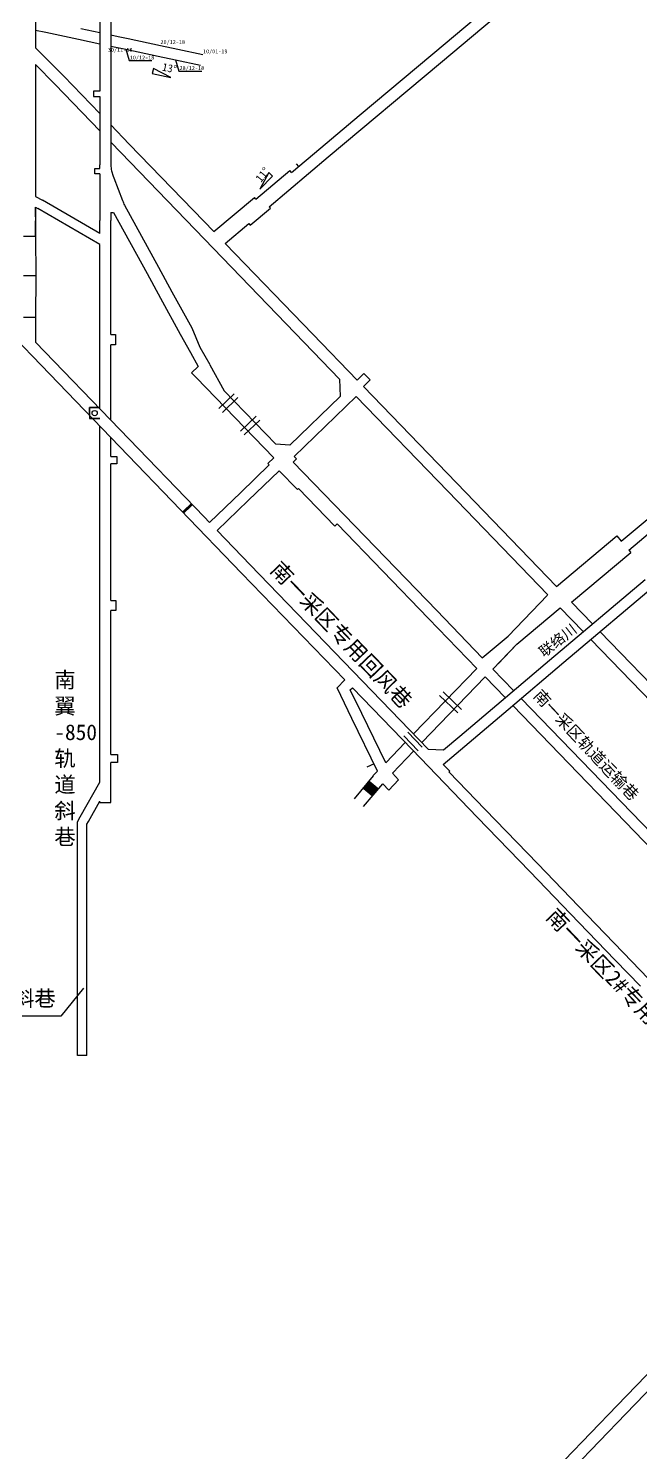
# Model space of a CAD drawing. Header units: millimetres. Extents: x 41513366 to 41522434, y 4590966 to 4600634.
# Drawn here: x 41518625 to 41518859, y 4593962 to 4594506 of the extents above; entities that cross this region are included whole.
import ezdxf

# ---------------------------------------------------------------- set-up
doc = ezdxf.new("R2010")
doc.units = ezdxf.units.MM
doc.linetypes.add('ACAD_ISO02W100', pattern=[15, 12, -3])
doc.layers.get('0').update_dxf_attribs({"lineweight": 18})
for name, color, linetype, lineweight in [('2016年12煤进尺', 7, 'Continuous', 18), ('7煤巷道', 6, 'Continuous', 18), ('7煤巷道名称', 6, 'Continuous', 18), ('图纸改动标记', 2, 'Continuous', 18), ('岩巷', 30, 'Continuous', 18)]:
    doc.layers.add(name, color=color, linetype=linetype, lineweight=lineweight)
doc.styles.add('仿宋_GB2312', font='')
doc.styles.add('正等线体', font='simhei.ttf')
doc.styles.get('仿宋_GB2312').set_extended_font_data('宋体')

msp = doc.modelspace()

# ---------------------------------------------------------------- hatches: boundary and pattern name
at = {"layer": '2016年12煤进尺', "lineweight": -3, "ltscale": 2}
for points in [[(41518687.6294, 4594324.1761), (41518686.9348, 4594324.8954), (41518683.6258, 4594321.7), (41518684.3205, 4594320.9806)], [(41518752.6606, 4594215.7602), (41518755.2317, 4594218.8244), (41518758.7555, 4594215.8676), (41518756.1844, 4594212.8034)]]:
    msp.add_hatch(color=3, dxfattribs=at).paths.add_polyline_path(points, flags=0)

# ---------------------------------------------------------------- linework, layer by layer
at = {"color": 6, "linetype": 'ByBlock', "lineweight": -3, "ltscale": 0.5}
for p, q in [((41518627.555, 4594426.841), (41518622.955, 4594426.841)), ((41518627.555, 4594411.8406), (41518622.955, 4594411.8406)), ((41518627.555, 4594395.8403), (41518622.955, 4594395.8403))]:
    msp.add_line(p, q, dxfattribs=at)
at = {"color": 0, "linetype": 'ByBlock', "lineweight": -3, "ltscale": 0.5}
for p, q in [((41518703.5058, 4594366.7574), (41518697.6072, 4594361.0613)), ((41518704.8951, 4594365.3187), (41518698.9965, 4594359.6226)), ((41518711.8417, 4594358.1253), (41518705.9431, 4594352.4292)), ((41518713.231, 4594356.6866), (41518707.3324, 4594350.9905))]:
    msp.add_line(p, q, dxfattribs=at)
at = {"color": 0, "lineweight": -3, "ltscale": 0.5}
for p, q in [((41518782.0253, 4594251.4137), (41518788.9551, 4594244.7217)), ((41518783.4043, 4594252.8624), (41518790.4114, 4594246.0957)), ((41518768.3735, 4594235.9502), (41518773.8518, 4594230.2774)), ((41518769.8122, 4594237.3396), (41518775.2905, 4594231.6667))]:
    msp.add_line(p, q, dxfattribs=at)
at = {"color": 0, "lineweight": -3, "ltscale": 2}
msp.add_lwpolyline([(41518652.13, 4594453.842), (41518652.13, 4594454.219)], dxfattribs=at)
at = {"layer": '2016年12煤进尺', "color": 30, "lineweight": -3, "ltscale": 2}
for p, q in [((41518627.555, 4594505.7048), (41518631.4394, 4594504.8791)), ((41518631.4394, 4594504.8791), (41518643.9147, 4594502.2274)), ((41518643.9147, 4594502.2275), (41518652.131, 4594500.481)), ((41518644.7879, 4594506.3357), (41518652.131, 4594504.7749)), ((41518656.331, 4594503.8822), (41518659.0843, 4594503.2969)), ((41518659.0844, 4594503.2972), (41518662.8962, 4594502.487)), ((41518662.8962, 4594502.487), (41518675.2848, 4594499.8534)), ((41518656.331, 4594499.5883), (41518658.2111, 4594499.1887)), ((41518658.2111, 4594499.189), (41518662.023, 4594498.3788)), ((41518662.023, 4594498.3788), (41518674.4116, 4594495.7455)), ((41518674.4116, 4594495.7455), (41518681.0836, 4594494.3272)), ((41518675.2787, 4594499.8547), (41518681.9568, 4594498.4353)), ((41518681.957, 4594498.4363), (41518691.488, 4594496.4104)), ((41518681.084, 4594494.3271), (41518690.6146, 4594492.3014))]:
    msp.add_line(p, q, dxfattribs=at)
for points in [[(41518662.023, 4594498.3788), (41518663.3058, 4594494.0736), (41518671.9835, 4594494.0736)], [(41518681.0837, 4594494.3281), (41518682.3666, 4594490.0229), (41518691.0443, 4594490.0229)]]:
    msp.add_lwpolyline(points, dxfattribs=at)
msp.add_lwpolyline([(41518679.3096, 4594487.6562), (41518672.5582, 4594491.0456), (41518672.1607, 4594489.1758)], close=True, dxfattribs=at)
at = {"layer": '7煤巷道', "lineweight": -3}
for p, q in [((41518711.7797, 4594441.0669), (41518724.8025, 4594451.9942)), ((41518725.381, 4594451.3047), (41518724.8025, 4594451.9942)), ((41518695.6633, 4594428.7186), (41518711.2012, 4594441.7563)), ((41518711.7797, 4594441.0669), (41518711.2012, 4594441.7563)), ((41518652.13, 4594423.83), (41518628.3416, 4594437.5644)), ((41518652.13, 4594427.9869), (41518630.1416, 4594440.6821)), ((41518627.555, 4594426.841), (41518627.5689, 4594411.8406)), ((41518688.5511, 4594429.461), (41518730.2309, 4594386.3008)), ((41518706.3145, 4594298.2051), (41518599.3611, 4594408.9587)), ((41518627.5689, 4594411.8406), (41518627.555, 4594395.8403)), ((41518627.555, 4594395.8403), (41518627.555, 4594386.385)), ((41518691.9373, 4594319.7152), (41518627.555, 4594386.385)), ((41518730.2309, 4594386.3008), (41518743.7074, 4594372.3455)), ((41518688.9702, 4594372.8842), (41518687.1841, 4594374.7338)), ((41518718.5704, 4594342.2323), (41518688.9702, 4594372.8842)), ((41518719.3687, 4594347.4518), (41518699.6971, 4594367.8223)), ((41518750.0982, 4594365.7276), (41518785.1068, 4594329.4751)), ((41518752.8512, 4594369.4983), (41518788.4156, 4594332.6703)), ((41518780.9794, 4594283.9156), (41518725.9679, 4594340.6181)), ((41518727.6233, 4594330.1227), (41518720.6767, 4594337.316)), ((41518788.4156, 4594332.6703), (41518826.7181, 4594293.0084)), ((41518727.6233, 4594330.1227), (41518728.0424, 4594330.5524)), ((41518741.942, 4594316.1593), (41518728.0424, 4594330.5524)), ((41518785.1068, 4594329.4751), (41518823.3681, 4594289.8543)), ((41518694.0927, 4594317.4831), (41518691.9373, 4594319.7152)), ((41518741.942, 4594316.1593), (41518742.8771, 4594317.0623)), ((41518777.8265, 4594280.8708), (41518742.8769, 4594317.0622)), ((41518709.6235, 4594301.4005), (41518697.0102, 4594314.462)), ((41518849.8115, 4594312.3863), (41518851.4827, 4594310.3946)), ((41518854.3753, 4594306.9474), (41518855.0824, 4594306.1048)), ((41518808.1658, 4594274.1119), (41518823.3125, 4594289.7967)), ((41518780.9794, 4594283.9156), (41518798.2378, 4594265.7813)), ((41518811.5148, 4594270.958), (41518828.1643, 4594284.8878)), ((41518828.1643, 4594284.8878), (41518836.9397, 4594275.8006)), ((41518832.4284, 4594287.0955), (41518840.4622, 4594278.7766)), ((41518796.2035, 4594261.7247), (41518777.8265, 4594280.8708)), ((41518839.8637, 4594272.7727), (41518886.5471, 4594224.4306)), ((41518843.3851, 4594275.7477), (41518889.8558, 4594227.6259)), ((41518802.361, 4594261.479), (41518811.5148, 4594270.958)), ((41518804.3691, 4594263.5584), (41518811.5148, 4594270.958)), ((41518772.0707, 4594236.7345), (41518796.2035, 4594261.7247)), ((41518802.361, 4594261.479), (41518810.2984, 4594253.2921)), ((41518775.2681, 4594233.4235), (41518799.457, 4594258.4718)), ((41518807.0826, 4594250.5752), (41518799.457, 4594258.4718)), ((41518883.1274, 4594171.8286), (41518810.0067, 4594247.5473)), ((41518813.2224, 4594250.2642), (41518886.121, 4594174.7713)), ((41518761.4164, 4594225.7016), (41518768.8734, 4594233.4235)), ((41518763.9666, 4594221.7204), (41518772.0707, 4594230.1125)), ((41518749.4352, 4594211.9164), (41518756.781, 4594220.6708)), ((41518756.6657, 4594220.7821), (41518758.3116, 4594222.4865)), ((41518752.959, 4594208.9596), (41518760.2892, 4594217.6954))]:
    msp.add_line(p, q, dxfattribs=at)
at = {"layer": '7煤巷道', "color": 30, "lineweight": -3}
for p, q in [((41518742.79, 4594254.311), (41518745.7462, 4594257.3724)), ((41518748.4895, 4594242.6251), (41518742.79, 4594254.311)), ((41518747.854, 4594253.509), (41518748.6655, 4594254.3493)), ((41518752.2644, 4594244.4662), (41518747.854, 4594253.509)), ((41518758.3116, 4594222.4865), (41518748.4895, 4594242.6251)), ((41518761.4164, 4594225.7016), (41518752.2644, 4594244.4662)), ((41518756.942, 4594225.2945), (41518754.2456, 4594223.9794))]:
    msp.add_line(p, q, dxfattribs=at)
at = {"layer": '7煤巷道', "lineweight": -3}
for points in [[(41518779.4519, 4594496.6751), (41518941.197, 4594632.3089)], [(41518782.3444, 4594493.2278), (41518944.0477, 4594628.9115)], [(41518627.555, 4594518.428), (41518627.555, 4594498.9583)], [(41518627.555, 4594498.9583), (41518638.3543, 4594488.0638)], [(41518736.5532, 4594460.6792), (41518751.2827, 4594473.0386), (41518779.4519, 4594496.6751)], [(41518627.555, 4594492.6248), (41518627.555, 4594490.522)], [(41518652.131, 4594467.1756), (41518635.0453, 4594484.8684), (41518627.555, 4594492.6243), (41518627.555, 4594490.522), (41518627.555, 4594442.1755)], [(41518739.4458, 4594457.232), (41518782.3444, 4594493.2278)], [(41518638.3543, 4594488.0638), (41518652.131, 4594473.7976)], [(41518656.331, 4594469.4484), (41518663.3792, 4594462.1497)], [(41518660.0702, 4594458.9543), (41518656.331, 4594462.8264)], [(41518688.5514, 4594429.4612), (41518660.0702, 4594458.9543)], [(41518663.3792, 4594462.1497), (41518691.8601, 4594432.6564)], [(41518725.381, 4594451.3047), (41518725.381, 4594451.3047), (41518736.5532, 4594460.6792)], [(41518716.7828, 4594438.2158), (41518739.4458, 4594457.232)], [(41518728.1323, 4594453.6133), (41518727.3525, 4594454.5426)], [(41518713.3149, 4594444.8631), (41518718.1767, 4594449.8975), (41518716.7423, 4594451.327), (41518713.3149, 4594444.8631)], [(41518713.3149, 4594444.8631), (41518718.1767, 4594449.8975)], [(41518627.555, 4594442.1755), (41518630.1416, 4594440.6821)], [(41518627.555, 4594438.0186), (41518627.555, 4594426.841)], [(41518627.555, 4594438.0186), (41518628.3416, 4594437.5644)], [(41518709.6366, 4594431.1751), (41518717.297, 4594437.6029)], [(41518716.7828, 4594438.2158), (41518717.297, 4594437.6029)], [(41518691.8603, 4594432.6567), (41518695.6632, 4594428.7186)], [(41518700.0503, 4594424.1757), (41518709.1223, 4594431.7879)], [(41518709.1223, 4594431.7879), (41518709.6366, 4594431.1751)], [(41518700.0502, 4594424.1756), (41518733.5396, 4594389.496), (41518750.4894, 4594371.944)], [(41518674.5302, 4594415.0738), (41518679.6794, 4594405.6939), (41518687.2252, 4594391.9487), (41518690.384, 4594384.5623), (41518694.1163, 4594377.8537)], [(41518670.1472, 4594412.6677), (41518675.2964, 4594403.2878), (41518682.8466, 4594389.5345), (41518686.706, 4594382.5345), (41518689.6787, 4594377.1428), (41518687.1841, 4594374.7338)], [(41518694.1227, 4594377.8421), (41518699.6971, 4594367.8223)], [(41518743.7074, 4594372.3455), (41518743.9436, 4594365.6229), (41518724.7382, 4594347.0764), (41518719.3687, 4594347.4518)], [(41518752.8512, 4594369.4983), (41518755.4408, 4594371.999), (41518753.079, 4594374.4448), (41518750.4894, 4594371.944)], [(41518750.0982, 4594365.7276), (41518726.3597, 4594342.8036)], [(41518716.8959, 4594339.5037), (41518705.9624, 4594328.9455)], [(41518718.5704, 4594342.2323), (41518716.3404, 4594340.0789), (41518716.8959, 4594339.5037)], [(41518725.9679, 4594340.6181), (41518727.2628, 4594341.8685), (41518726.3597, 4594342.8036)], [(41518720.6767, 4594337.316), (41518708.8799, 4594325.9243)], [(41518705.9624, 4594328.9455), (41518694.0927, 4594317.4831)], [(41518708.8799, 4594325.9243), (41518697.0103, 4594314.4619)], [(41518854.3753, 4594306.9474), (41518874.0525, 4594323.4583)], [(41518851.4827, 4594310.3946), (41518862.1626, 4594319.356)], [(41518826.7175, 4594293.0079), (41518849.8115, 4594312.3863)], [(41518832.4276, 4594287.0949), (41518855.0824, 4594306.1048)], [(41518798.2378, 4594265.7813), (41518808.1658, 4594274.1119)], [(41518766.3284, 4594219.1374), (41518762.5491, 4594215.2238)], [(41518763.9666, 4594221.7204), (41518766.3284, 4594219.1374)], [(41518760.2892, 4594217.6954), (41518762.5491, 4594215.2238)], [(41518886.7817, 4594018.1867), (41518849.9654, 4593980.0611)], [(41518890.0907, 4594014.9913), (41518853.2744, 4593976.8657)], [(41518849.9654, 4593980.0611), (41518829.8206, 4593959.1999)], [(41518853.2744, 4593976.8657), (41518833.1296, 4593956.0045)]]:
    msp.add_lwpolyline(points, dxfattribs=at)
at = {"layer": '图纸改动标记', "color": 3, "linetype": 'ACAD_ISO02W100', "lineweight": -3}
for points in [[(41518648.13, 4594361.437), (41518652.13, 4594361.437)], [(41518648.13, 4594359.337), (41518648.13, 4594361.437)], [(41518648.13, 4594359.337), (41518648.13, 4594357.237)], [(41518648.13, 4594357.237), (41518652.13, 4594357.237)]]:
    msp.add_lwpolyline(points, dxfattribs=at)
at = {"layer": '岩巷', "color": 3, "linetype": 'ACAD_ISO02W100', "lineweight": -3, "ltscale": 0.5}
msp.add_line((41518627.555, 4594426.841), (41518627.555, 4594438.0186), dxfattribs=at)
at = {"layer": '岩巷', "lineweight": -3}
for p, q in [((41518648.13, 4594361.437), (41518648.13, 4594357.237)), ((41518777.6626, 4594230.944), (41518709.6235, 4594301.4005)), ((41518745.7462, 4594257.3724), (41518706.3145, 4594298.2051)), ((41518771.4825, 4594230.7216), (41518748.6655, 4594254.3493)), ((41518652.1302, 4594210.4692), (41518652.13, 4594210.9544)), ((41518647.13, 4594113.767), (41518643.53, 4594113.767))]:
    msp.add_line(p, q, dxfattribs=at)
for points in [[(41518652.131, 4594513.6631), (41518652.131, 4594503.921)], [(41518656.331, 4594513.6631), (41518656.331, 4594503.921)], [(41518652.131, 4594503.921), (41518652.131, 4594492.863)], [(41518656.331, 4594503.921), (41518656.331, 4594492.863)], [(41518652.131, 4594492.863), (41518652.131, 4594482.3968)], [(41518656.331, 4594492.863), (41518656.331, 4594475.398)], [(41518652.131, 4594482.3968), (41518649.631, 4594482.3968), (41518649.631, 4594480.3968), (41518652.131, 4594480.3968)], [(41518652.131, 4594480.3968), (41518652.131, 4594475.398)], [(41518652.131, 4594475.398), (41518652.131, 4594470.731)], [(41518656.331, 4594475.398), (41518656.331, 4594470.731)], [(41518652.131, 4594470.731), (41518652.131, 4594467.82)], [(41518656.331, 4594470.731), (41518656.331, 4594467.82)], [(41518652.1309, 4594467.8197), (41518652.131, 4594456.82)], [(41518656.3327, 4594467.8178), (41518656.331, 4594456.82)], [(41518652.13, 4594450.842), (41518650.13, 4594450.842), (41518650.13, 4594452.842), (41518652.13, 4594452.842), (41518652.131, 4594454.219)], [(41518652.131, 4594456.82), (41518652.131, 4594454.219)], [(41518656.3313, 4594456.82), (41518656.331, 4594454.219)], [(41518652.13, 4594450.842), (41518652.13, 4594432.987)], [(41518656.6234, 4594451.8887), (41518657.2639, 4594449.9093)], [(41518657.2639, 4594449.9093), (41518657.5084, 4594449.2685)], [(41518657.5115, 4594449.2602), (41518660.8289, 4594440.5661)], [(41518656.3301, 4594435.987), (41518656.33, 4594432.987)], [(41518656.33, 4594435.987), (41518657.3456, 4594435.987)], [(41518657.3456, 4594435.987), (41518670.1472, 4594412.6677)], [(41518661.4971, 4594438.8148), (41518674.5302, 4594415.0738)], [(41518652.13, 4594427.9869), (41518652.13, 4594432.987)], [(41518656.33, 4594423.83), (41518656.33, 4594432.987)], [(41518656.33, 4594406.5269), (41518656.33, 4594424.791)], [(41518652.13, 4594406.5271), (41518652.13, 4594423.83)], [(41518652.13, 4594382.3759), (41518652.13, 4594406.5271)], [(41518656.33, 4594389.3869), (41518656.33, 4594406.5269)], [(41518656.3297, 4594389.3869), (41518658.0301, 4594389.3867), (41518658.0296, 4594385.3867), (41518656.33, 4594385.3869)], [(41518652.13, 4594372.9191), (41518652.13, 4594382.3759)], [(41518656.33, 4594372.9189), (41518656.33, 4594385.3869)], [(41518652.13, 4594360.9368), (41518652.13, 4594372.9191)], [(41518656.33, 4594356.5876), (41518656.33, 4594372.9189)], [(41518652.13, 4594361.437), (41518648.13, 4594361.437)], [(41518652.13, 4594357.237), (41518648.13, 4594357.237)], [(41518652.13, 4594334.024), (41518652.13, 4594347.3762), (41518652.13, 4594354.3149)], [(41518656.33, 4594342.7169), (41518656.33, 4594347.3762), (41518656.33, 4594349.9656)], [(41518656.33, 4594329.6469), (41518656.33, 4594339.9184)], [(41518656.3301, 4594342.7169), (41518658.6283, 4594342.7184), (41518658.6301, 4594339.9184), (41518656.3301, 4594339.9184)], [(41518652.13, 4594329.6471), (41518652.13, 4594334.024)], [(41518652.1296, 4594317.1471), (41518652.13, 4594329.6471)], [(41518656.33, 4594317.1469), (41518656.33, 4594329.6469)], [(41518652.13, 4594293.1201), (41518652.13, 4594317.1471)], [(41518656.33, 4594293.1199), (41518656.3275, 4594317.1469)], [(41518819.5416, 4594187.0011), (41518799.3962, 4594207.8624), (41518785.5552, 4594222.1951), (41518785.8614, 4594222.4538), (41518783.3652, 4594225.0387), (41518808.2299, 4594246.0462), (41518829.5707, 4594264.0764), (41518866.1502, 4594294.9813)], [(41518824.0867, 4594264.9414), (41518860.6006, 4594295.7909)], [(41518644.6059, 4594205.0043), (41518652.13, 4594218.2553), (41518652.13, 4594293.1201)], [(41518656.33, 4594287.652), (41518656.33, 4594293.1199)], [(41518656.329, 4594287.652), (41518658.2301, 4594287.652), (41518658.2301, 4594283.852), (41518656.3301, 4594283.852)], [(41518656.33, 4594228.792), (41518656.33, 4594283.852)], [(41518783.4967, 4594230.6481), (41518789.713, 4594235.9001), (41518805.5193, 4594249.2544), (41518824.0867, 4594264.9414)], [(41518816.5202, 4594184.0833), (41518796.3747, 4594204.9446), (41518771.4825, 4594230.7216)], [(41518777.6626, 4594230.944), (41518783.4967, 4594230.6481)], [(41518656.33, 4594210.4692), (41518656.3302, 4594214.362), (41518656.3302, 4594225.792)], [(41518656.33, 4594214.8551), (41518656.33, 4594224.316)], [(41518656.3302, 4594228.792), (41518658.8302, 4594228.792), (41518658.8302, 4594225.792), (41518656.3302, 4594225.792)], [(41518647.7237, 4594203.2043), (41518652.13, 4594210.9644)], [(41518652.1302, 4594210.4692), (41518656.33, 4594210.4692)], [(41518643.53, 4594203.1094), (41518644.6059, 4594205.0043)], [(41518643.53, 4594113.763), (41518643.53, 4594146.7671), (41518643.53, 4594183.7672), (41518643.53, 4594203.1094)], [(41518647.13, 4594202.1586), (41518647.7237, 4594203.2043)], [(41518647.13, 4594113.763), (41518647.13, 4594146.7671), (41518647.13, 4594183.7672), (41518647.13, 4594202.1586)], [(41518838.2958, 4594167.5805), (41518819.5416, 4594187.0011)], [(41518835.2744, 4594164.6628), (41518816.5202, 4594184.0833)], [(41518849.1675, 4594150.276), (41518835.2744, 4594164.6628)], [(41518852.1889, 4594153.1937), (41518838.2958, 4594167.5805)], [(41518861.9074, 4594143.1299), (41518852.1889, 4594153.1937)], [(41518858.7838, 4594140.3172), (41518849.1672, 4594150.2756)]]:
    msp.add_lwpolyline(points, dxfattribs=at)
at = {"layer": '岩巷', "color": 3, "linetype": 'ACAD_ISO02W100', "lineweight": -3, "ltscale": 0.5}
msp.add_lwpolyline([(41518652.13, 4594210.9544), (41518652.13, 4594210.9644)], dxfattribs=at)
at = {"layer": '岩巷', "linetype": 'ByBlock', "lineweight": -3, "ltscale": 0.5}
msp.add_lwpolyline([(41518645.8468, 4594139.6014), (41518637.1717, 4594128.8288), (41518569.9944, 4594128.8288)], dxfattribs=at)
at = {"layer": '岩巷', "lineweight": -3}
msp.add_circle((41518650.13, 4594359.337), 1, dxfattribs=at)
for centre, radius, start, end in [((41518665.3416, 4594454.166), 9.0107, 179.663163, 194.639211), ((41518673.7204, 4594444.4819), 13.4731, 196.895986, 204.873573)]:
    msp.add_arc(centre, radius, start, end, dxfattribs=at)

# ---------------------------------------------------------------- texts
at = {"layer": '7煤巷道', "lineweight": -3, "insert": (41518711.3235, 4594449.1757), "char_height": 3.05889, "width": 22.318737, "attachment_point": 1, "rotation": 51.402838, "style": '正等线体'}
msp.add_mtext('11%%D', dxfattribs=at)
at = {"layer": '7煤巷道名称', "lineweight": -3, "insert": (41518820.8618, 4594254.1968), "char_height": 4.5, "width": 96.6764, "attachment_point": 1, "rotation": 313.153773, "style": '正等线体'}
msp.add_mtext('南一采区轨道运输巷', dxfattribs=at)
at = {"layer": '岩巷', "color": 30, "lineweight": -3, "char_height": 1.5, "width": 13.991765, "attachment_point": 1, "style": '仿宋_GB2312'}
for s, insert in [('20/12-18', (41518675.2787, 4594501.9186)), ('30/11-18', (41518655.1789, 4594498.9482)), ('10/12-18', (41518663.5426, 4594495.9859)), ('10/01-19', (41518691.537, 4594498.3343)), ('28/12-18', (41518682.5776, 4594491.9902))]:
    msp.add_mtext(s, dxfattribs=dict(at, insert=insert))
at = {"layer": '岩巷', "color": 30, "lineweight": -3, "insert": (41518676.324, 4594493.2188), "char_height": 3, "width": 24.830141, "attachment_point": 1, "rotation": 348, "style": '仿宋_GB2312'}
msp.add_mtext('13%%D', dxfattribs=at)
at = {"layer": '岩巷', "lineweight": -3, "attachment_point": 1, "style": '正等线体'}
for s, insert, char_height, width, rotation in [('南一采区专用回风巷', (41518721.2147, 4594303.2876), 6, 96.6764, 313.715437), ('联络川', (41518819.4603, 4594269.0534), 4, 36.845397, 37.866865), ('南一采区2#专用回风巷', (41518826.6647, 4594170.685), 6, 96.6764, 313.715437)]:
    msp.add_mtext(s, dxfattribs=dict(at, insert=insert, char_height=char_height, width=width, rotation=rotation))
at = {"layer": '岩巷', "lineweight": -3, "char_height": 6, "attachment_point": 1, "style": '正等线体'}
for s, insert, width in [('    \\P南\\P翼\\P-850      \\P轨    \\P道    \\P斜\\P巷', (41518634.6931, 4594270.3663), 50.058), ('南翼-850轨道斜巷\\P联络道', (41518569.8095, 4594138.6441), 204.444)]:
    msp.add_mtext(s, dxfattribs=dict(at, insert=insert, width=width))

doc.saveas('drawing.dxf')
